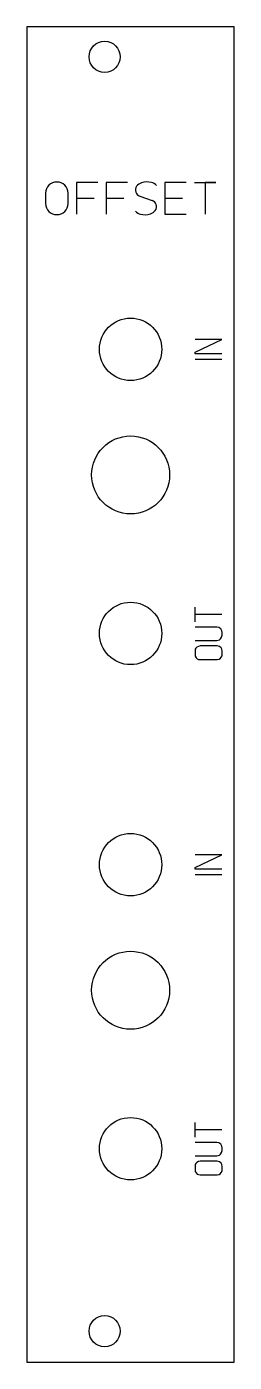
# Model space of a CAD drawing. Header units: millimetres. Extents: x 0 to 20, y 0 to 128.
import ezdxf

# ---------------------------------------------------------------- set-up
doc = ezdxf.new("R2010")
doc.units = ezdxf.units.MM
doc.layers.add('Contour', color=7, linetype='CONTINUOUS')
doc.layers.add('Engraving', color=7, linetype='CONTINUOUS')

msp = doc.modelspace()

# ---------------------------------------------------------------- linework, layer by layer
at = {"layer": 'Contour', "color": 7, "linetype": 'CONTINUOUS'}
for p, q in [((19.98, 128.4), (0, 128.4)), ((0, 128.4), (0, 128.4)), ((0, 128.4), (0, 0)), ((19.98, 0), (19.98, 128.4)), ((19.98, 128.4), (19.98, 128.4)), ((0, 0), (0, 0)), ((0, 0), (19.98, 0)), ((19.98, 0), (19.98, 0))]:
    msp.add_line(p, q, dxfattribs=at)
for centre, radius in [((7.5, 125.5), 1.5), ((10, 97.38), 3), ((10, 85.31), 3.75), ((10, 70.07), 3), ((10, 47.84), 3), ((10, 35.77), 3.75), ((10, 20.53), 3), ((7.5, 3), 1.5)]:
    msp.add_circle(centre, radius, dxfattribs=at)
at = {"layer": 'Engraving', "color": 7, "linetype": 'CONTINUOUS'}
for p, q in [((6.842, 113.429), (4.804, 113.429)), ((4.804, 113.429), (4.804, 110.372)), ((9.695, 113.429), (7.657, 113.429)), ((7.657, 113.429), (7.657, 110.372)), ((15.333, 113.429), (13.295, 113.429)), ((13.295, 113.429), (13.295, 110.372)), ((16.149, 113.429), (18.187, 113.429)), ((18.187, 113.429), (17.168, 113.429)), ((17.168, 113.429), (17.168, 110.372)), ((1.815, 112.41), (1.815, 111.391)), ((3.988, 111.391), (3.988, 112.41)), ((4.804, 111.901), (6.502, 111.901)), ((7.657, 111.901), (9.355, 111.901)), ((10.884, 112.104), (12.073, 111.697)), ((13.295, 111.901), (14.994, 111.901)), ((13.295, 110.372), (15.333, 110.372)), ((16.218, 97.119), (18.781, 98.329)), ((18.781, 98.329), (16.218, 98.329)), ((16.218, 96.937), (16.218, 97.119)), ((18.781, 96.937), (16.218, 96.937)), ((16.218, 96.432), (18.781, 96.432)), ((16.218, 71.191), (16.218, 72.583)), ((18.781, 71.877), (16.218, 71.877)), ((18.297, 70.686), (16.218, 70.686)), ((18.498, 70.646), (18.297, 70.686)), ((18.68, 70.505), (18.498, 70.646)), ((16.218, 69.395), (18.297, 69.395)), ((18.297, 69.395), (18.539, 69.455)), ((18.539, 69.455), (18.66, 69.536)), ((18.66, 69.536), (18.761, 69.697)), ((18.781, 70.323), (18.68, 70.505)), ((18.761, 69.697), (18.801, 69.899)), ((18.801, 70.162), (18.781, 70.323)), ((18.801, 69.899), (18.801, 70.162)), ((16.218, 68.547), (16.198, 68.365)), ((16.198, 68.365), (16.198, 68.043)), ((16.279, 68.648), (16.218, 68.547)), ((16.359, 68.749), (16.279, 68.648)), ((16.521, 68.83), (16.359, 68.749)), ((16.682, 68.87), (16.521, 68.83)), ((18.317, 68.87), (16.682, 68.87)), ((18.539, 68.809), (18.317, 68.87)), ((18.7, 68.688), (18.539, 68.809)), ((18.781, 68.547), (18.7, 68.688)), ((18.801, 68.365), (18.781, 68.547)), ((18.801, 68.043), (18.801, 68.365)), ((16.198, 68.043), (16.218, 67.881)), ((16.218, 67.881), (16.299, 67.74)), ((16.299, 67.74), (16.4, 67.639)), ((16.4, 67.639), (16.521, 67.578)), ((16.521, 67.578), (16.682, 67.558)), ((16.682, 67.558), (17.489, 67.558)), ((17.489, 67.558), (18.317, 67.558)), ((18.317, 67.558), (18.519, 67.599)), ((18.519, 67.599), (18.64, 67.679)), ((18.64, 67.679), (18.72, 67.78)), ((18.72, 67.78), (18.801, 67.921)), ((18.801, 67.921), (18.801, 68.043)), ((16.218, 47.579), (18.781, 48.789)), ((18.781, 48.789), (16.218, 48.789)), ((16.218, 47.397), (16.218, 47.579)), ((18.781, 47.397), (16.218, 47.397)), ((16.218, 46.892), (18.781, 46.892)), ((16.218, 21.651), (16.218, 23.043)), ((18.781, 22.337), (16.218, 22.337)), ((18.297, 21.146), (16.218, 21.146)), ((18.498, 21.106), (18.297, 21.146)), ((18.68, 20.965), (18.498, 21.106)), ((18.781, 20.783), (18.68, 20.965)), ((18.801, 20.622), (18.781, 20.783)), ((18.801, 20.359), (18.801, 20.622)), ((16.218, 19.855), (18.297, 19.855)), ((16.521, 19.29), (16.359, 19.209)), ((16.682, 19.33), (16.521, 19.29)), ((18.317, 19.33), (16.682, 19.33)), ((18.297, 19.855), (18.539, 19.915)), ((18.539, 19.269), (18.317, 19.33)), ((18.539, 19.915), (18.66, 19.996)), ((18.7, 19.148), (18.539, 19.269)), ((18.66, 19.996), (18.761, 20.157)), ((18.761, 20.157), (18.801, 20.359)), ((16.218, 19.007), (16.198, 18.825)), ((16.198, 18.825), (16.198, 18.503)), ((16.198, 18.503), (16.218, 18.341)), ((16.279, 19.108), (16.218, 19.007)), ((16.218, 18.341), (16.299, 18.2)), ((16.359, 19.209), (16.279, 19.108)), ((16.299, 18.2), (16.4, 18.099)), ((16.4, 18.099), (16.521, 18.038)), ((16.521, 18.038), (16.682, 18.018)), ((16.682, 18.018), (17.489, 18.018)), ((17.489, 18.018), (18.317, 18.018)), ((18.317, 18.018), (18.519, 18.059)), ((18.519, 18.059), (18.64, 18.139)), ((18.64, 18.139), (18.72, 18.24)), ((18.781, 19.007), (18.7, 19.148)), ((18.72, 18.24), (18.801, 18.381)), ((18.801, 18.825), (18.781, 19.007)), ((18.801, 18.503), (18.801, 18.825)), ((18.801, 18.381), (18.801, 18.503))]:
    msp.add_line(p, q, dxfattribs=at)
for centre, radius, start, end in [((2.902, 112.377), 1.087, 1.7405, 178.2611), ((11.082, 112.693), 0.621, 144.31205, 251.41926), ((11.316, 112.526), 0.908, 106.77785, 144.36696), ((11.596, 111.555), 1.918, 77.68827, 106.41314), ((11.834, 112.641), 0.806, 36.72772, 77.75636), ((2.902, 111.424), 1.088, -178.2611, -1.7405), ((11.122, 111.16), 0.806, 216.72772, -102.17418), ((11.64, 111.275), 0.908, 286.83827, -35.63304), ((11.874, 111.109), 0.621, 324.23713, 71.30236), ((11.361, 112.246), 1.918, 257.68827, -73.58686)]:
    msp.add_arc(centre, radius, start, end, dxfattribs=at)

doc.saveas('drawing.dxf')
